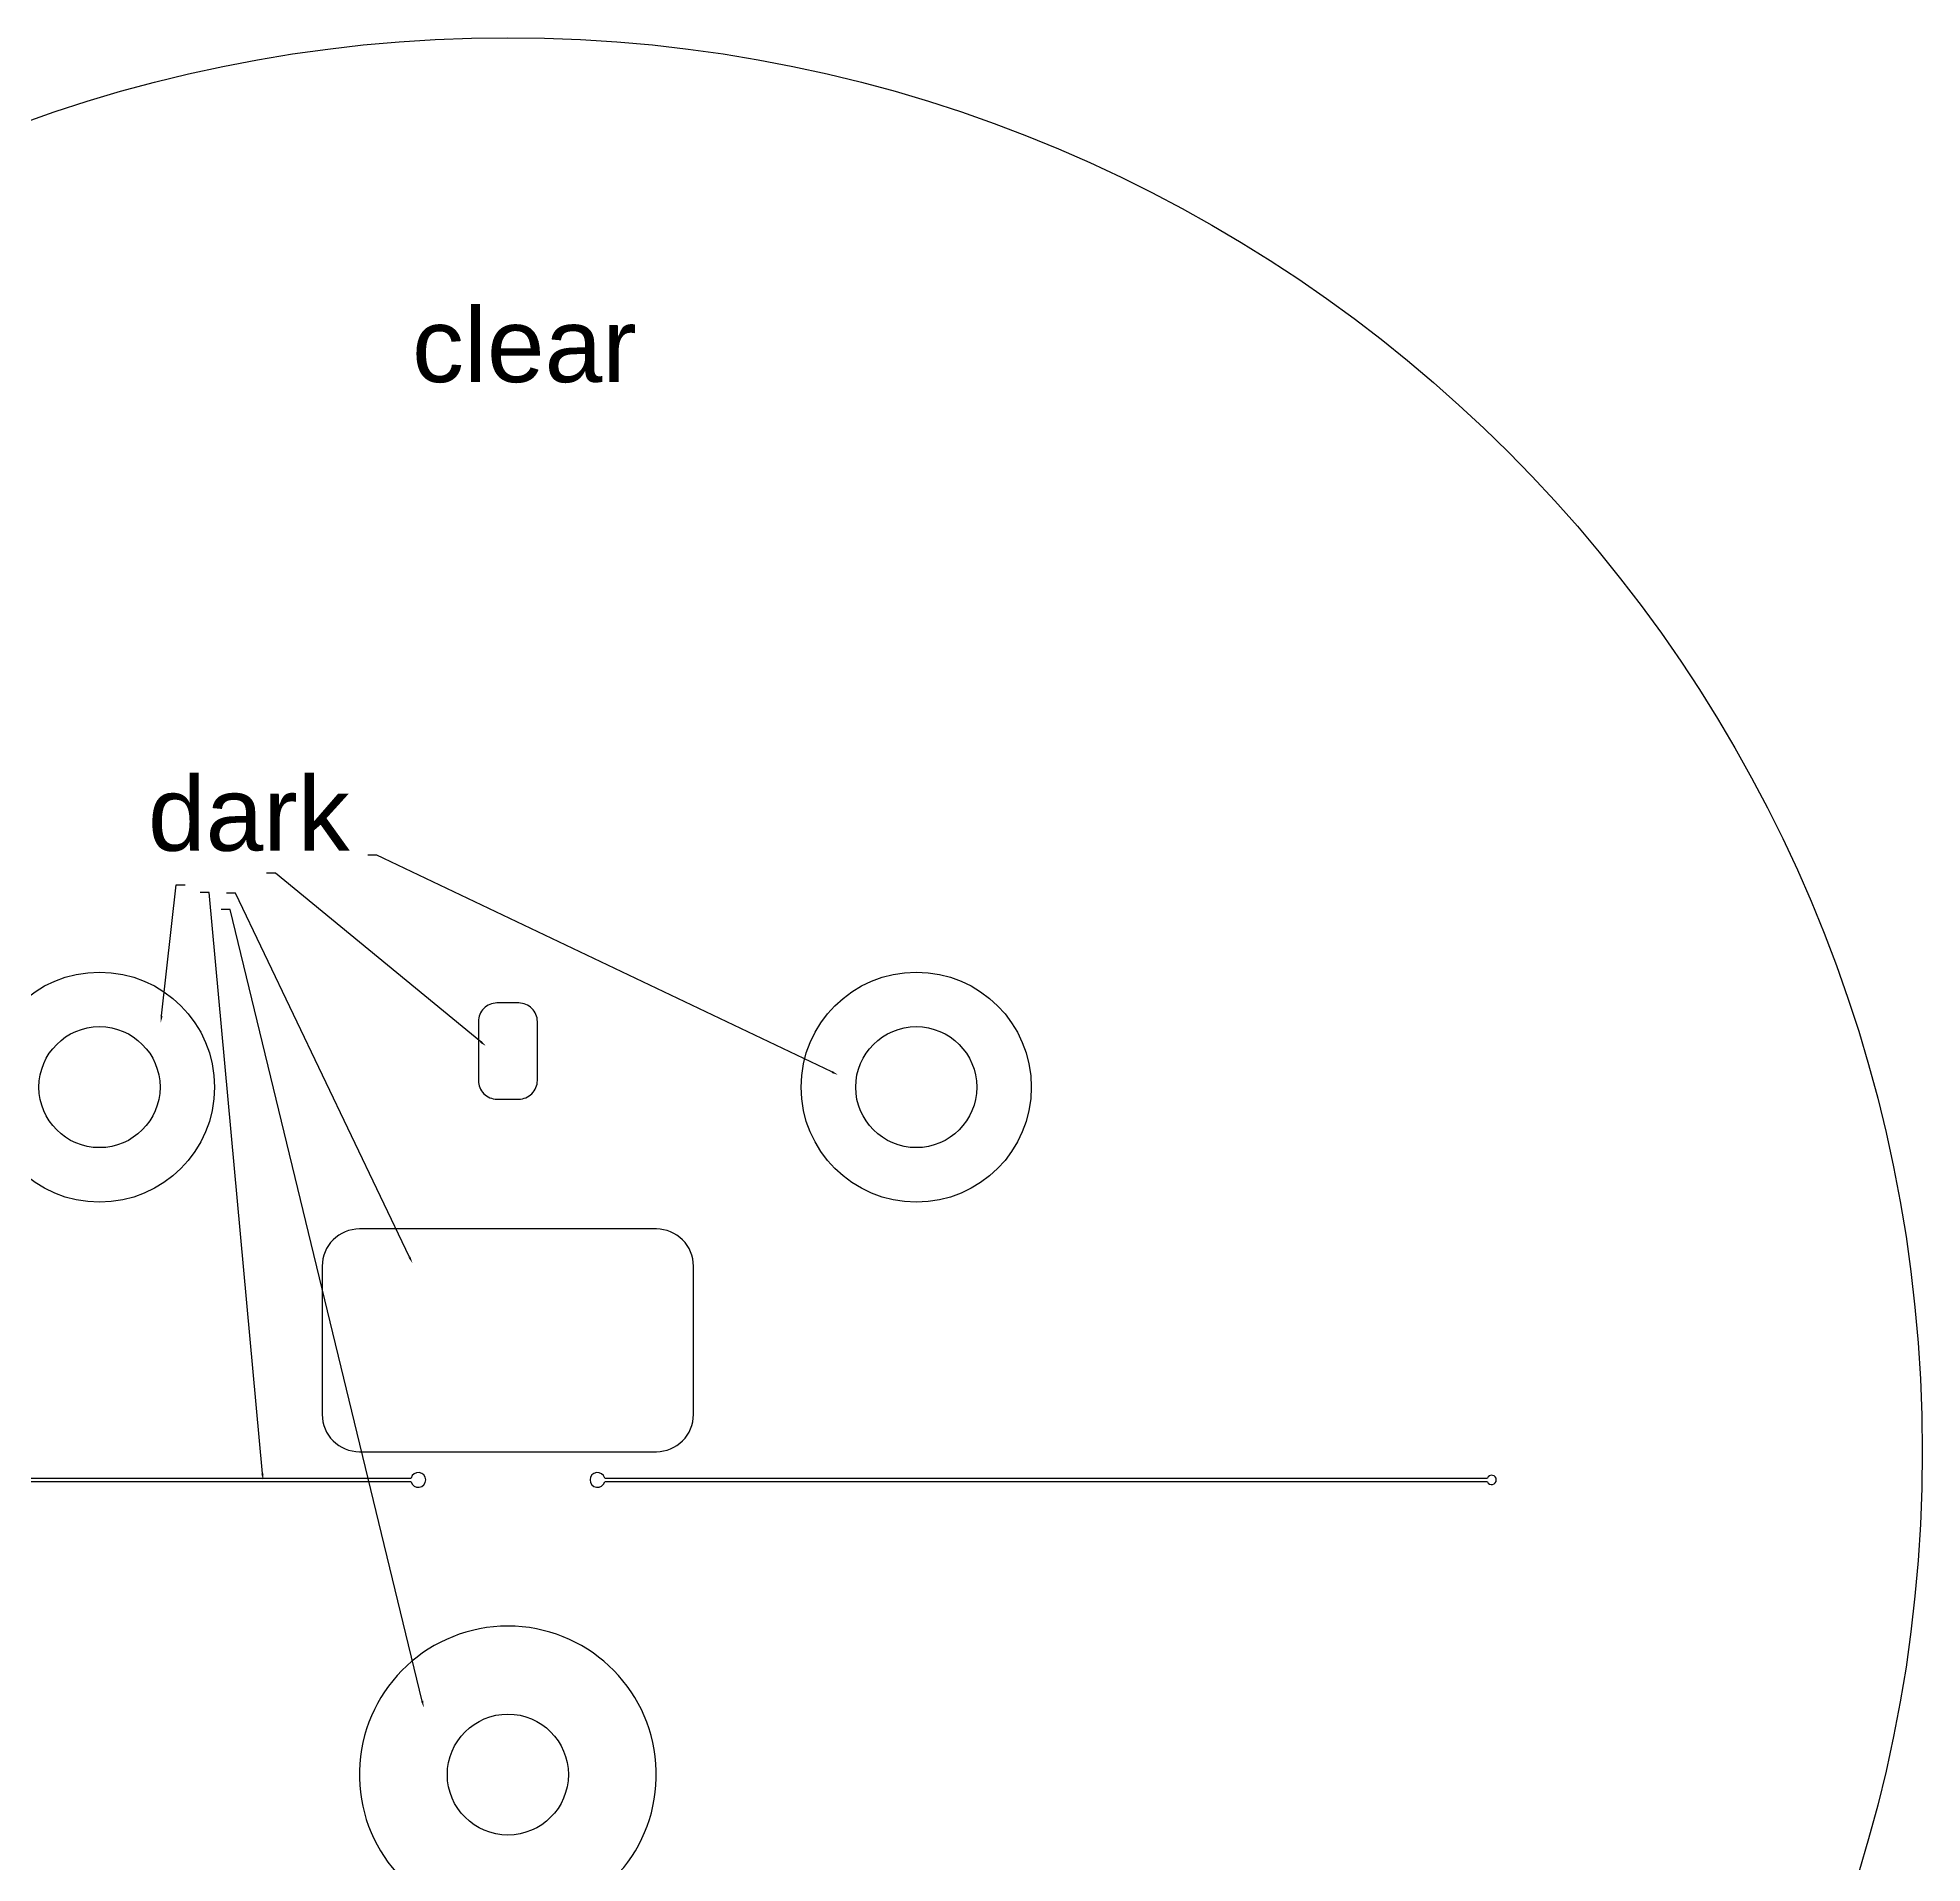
# Model space of a CAD drawing. Header units: millimetres. Extents: x 1 to 237, y 1 to 237.
# Drawn here: x 26.1 to 76.8, y 187.9 to 237.1 of the extents above; entities that cross this region are included whole.
import ezdxf
from ezdxf import colors
from ezdxf.entities.mleader import LeaderData, LeaderLine
from ezdxf.math import Vec2, Vec3

# ---------------------------------------------------------------- set-up
doc = ezdxf.new("R2010")
doc.units = ezdxf.units.MM
doc.header["$MEASUREMENT"] = 0
doc.layers.add('Instructions', color=3, linetype='Continuous')
doc.styles.get("Standard").update_dxf_attribs({"font": 'arial.ttf'})

msp = doc.modelspace()

# ---------------------------------------------------------------- linework, layer by layer
for points in [[(39.526, 208.958), (39.526, 210.548, 0.414214), (39.026, 211.048), (38.436, 211.048, 0.414214), (37.936, 210.548), (37.936, 208.958, 0.414214), (38.436, 208.458), (39.026, 208.458, 0.414214)], [(34.731, 198.958), (42.731, 198.958, 0.414214), (43.731, 199.958), (43.731, 203.958, 0.414214), (42.731, 204.958), (34.731, 204.958, 0.414214), (33.731, 203.958), (33.731, 199.958, 0.414214)]]:
    msp.add_lwpolyline(points, format="xyb", close=True)
for points in [[(18.892, 204.541), (18.892, 198.248), (36.124, 198.248)], [(36.124, 198.148), (18.892, 198.148), (18.892, 191.232)], [(41.339, 198.248), (65.117, 198.248)], [(65.117, 198.148), (41.339, 198.148)]]:
    msp.add_lwpolyline(points)
for centre, radius in [((38.731, 198.958), 38.1), ((27.731, 208.78), 3.1), ((49.731, 208.78), 3.1), ((27.731, 208.78), 1.63), ((49.731, 208.78), 1.63), ((38.731, 190.258), 1.63)]:
    msp.add_circle(centre, radius)
for centre, radius, start, end in [((36.317, 198.198), 0.2, 194.4775, 165.5225), ((41.145, 198.198), 0.2, 14.4775, 345.5225), ((65.231, 198.198), 0.125, 203.5782, 156.4218), ((38.731, 190.258), 4, 278.3544, 261.6456)]:
    msp.add_arc(centre, radius, start, end)

# ---------------------------------------------------------------- texts
at = {"layer": 'Instructions'}
for s, p in [('clear', (36.15, 227.777)), ('dark', (29.036, 215.15))]:
    msp.add_text(s, height=2, dxfattribs=at).set_placement(p)

# ---------------------------------------------------------------- leaders
ml = msp.add_multileader_mtext('Standard', dxfattribs=at)
ml.set_content('', color=256)
ml.set_leader_properties()
ml.build(insert=Vec2(0, 0))
ml.multileader.update_dxf_attribs({"dogleg_length": 0.36, "arrow_head_size": 0.18})
ctx = ml.context
ctx.base_point, ctx.char_height, ctx.arrow_head_size, ctx.landing_gap_size, ctx.plane_origin = Vec3(34.776, 215.027), 0.18, 0.18, 0.09, Vec3(34.881, 212.766)
ctx.text_align_type = 2
notes = []
notes.append((ctx, [(0, (1, 1, 0), (35.2, 215.027), (-1, 0), 0.244, [(0, [(47.623, 209.112)], 0, [])])]))
ctx.mtext.insert, ctx.mtext.alignment, ctx.mtext.flow_direction = Vec3(34.866, 215.117), 3, 5
ml = msp.add_multileader_mtext('Standard', dxfattribs=at)
ml.set_content('', color=256)
ml.set_leader_properties()
ml.build(insert=Vec2(0, 0))
ml.multileader.update_dxf_attribs({"dogleg_length": 0.36, "arrow_head_size": 0.18})
ctx = ml.context
ctx.base_point, ctx.char_height, ctx.arrow_head_size, ctx.landing_gap_size, ctx.plane_origin = Vec3(30.043, 214.231), 0.18, 0.18, 0.09, Vec3(28.294, 212.678)
notes.append((ctx, [(1, (1, 1, 0), (29.799, 214.231), (1, 0), 0.244, [(0, [(29.383, 210.524)], 0, [])])]))
ctx.mtext.insert, ctx.mtext.flow_direction = Vec3(30.133, 214.321), 5
ml = msp.add_multileader_mtext('Standard', dxfattribs=at)
ml.set_content('', color=256)
ml.set_leader_properties()
ml.build(insert=Vec2(0, 0))
ml.multileader.update_dxf_attribs({"dogleg_length": 0.36, "arrow_head_size": 0.18})
ctx = ml.context
ctx.base_point, ctx.char_height, ctx.arrow_head_size, ctx.landing_gap_size, ctx.plane_origin = Vec3(32.051, 214.545), 0.18, 0.18, 0.09, Vec3(32.157, 212.284)
ctx.text_align_type = 2
notes.append((ctx, [(0, (1, 1, 0), (32.475, 214.545), (-1, 0), 0.244, [(0, [(38.14, 209.887)], 0, [])])]))
ctx.mtext.insert, ctx.mtext.alignment, ctx.mtext.flow_direction = Vec3(32.141, 214.635), 3, 5
ml = msp.add_multileader_mtext('Standard', dxfattribs=at)
ml.set_content('', color=256)
ml.set_leader_properties()
ml.build(insert=Vec2(0, 0))
ml.multileader.update_dxf_attribs({"dogleg_length": 0.36, "arrow_head_size": 0.18})
ctx = ml.context
ctx.base_point, ctx.char_height, ctx.arrow_head_size, ctx.landing_gap_size, ctx.plane_origin = Vec3(30.259, 214.025), 0.18, 0.18, 0.09, Vec3(30.011, 211.663)
ctx.text_align_type = 2
notes.append((ctx, [(0, (1, 1, 0), (30.683, 214.025), (-1, 0), 0.244, [(0, [(32.137, 198.188)], 0, [])])]))
ctx.mtext.insert, ctx.mtext.alignment, ctx.mtext.flow_direction = Vec3(30.349, 214.115), 3, 5
ml = msp.add_multileader_mtext('Standard', dxfattribs=at)
ml.set_content('', color=256)
ml.set_leader_properties()
ml.build(insert=Vec2(0, 0))
ml.multileader.update_dxf_attribs({"dogleg_length": 0.36, "arrow_head_size": 0.18})
ctx = ml.context
ctx.base_point, ctx.char_height, ctx.arrow_head_size, ctx.landing_gap_size, ctx.plane_origin = Vec3(30.97, 214.009), 0.18, 0.18, 0.09, Vec3(30.721, 211.647)
ctx.text_align_type = 2
notes.append((ctx, [(0, (1, 1, 0), (31.394, 214.009), (-1, 0), 0.244, [(0, [(36.159, 204.037)], 0, [])])]))
ctx.mtext.insert, ctx.mtext.alignment, ctx.mtext.flow_direction = Vec3(31.06, 214.099), 3, 5
ml = msp.add_multileader_mtext('Standard', dxfattribs=at)
ml.set_content('', color=256)
ml.set_leader_properties()
ml.build(insert=Vec2(0, 0))
ml.multileader.update_dxf_attribs({"dogleg_length": 0.36, "arrow_head_size": 0.18})
ctx = ml.context
ctx.base_point, ctx.char_height, ctx.arrow_head_size, ctx.landing_gap_size, ctx.plane_origin = Vec3(30.827, 213.571), 0.18, 0.18, 0.09, Vec3(30.579, 211.209)
ctx.text_align_type = 2
notes.append((ctx, [(0, (1, 1, 0), (31.251, 213.571), (-1, 0), 0.244, [(0, [(36.465, 192.064)], 0, [])])]))
ctx.mtext.insert, ctx.mtext.alignment, ctx.mtext.flow_direction = Vec3(30.917, 213.661), 3, 5
for ctx, leaders in notes:
    for number, flags, end, landing, length, lines in leaders:
        leader = LeaderData()
        leader.index, (leader.has_last_leader_line, leader.has_dogleg_vector, leader.attachment_direction) = number, flags
        leader.last_leader_point, leader.dogleg_vector, leader.dogleg_length = Vec3(end), Vec3(landing), length
        for number, points, colour, breaks in lines:
            line = LeaderLine()
            line.index, line.vertices, line.color, line.breaks = number, Vec3.list(points), colors.encode_raw_color(colour), breaks
            leader.lines.append(line)
        ctx.leaders.append(leader)

doc.saveas('drawing.dxf')
